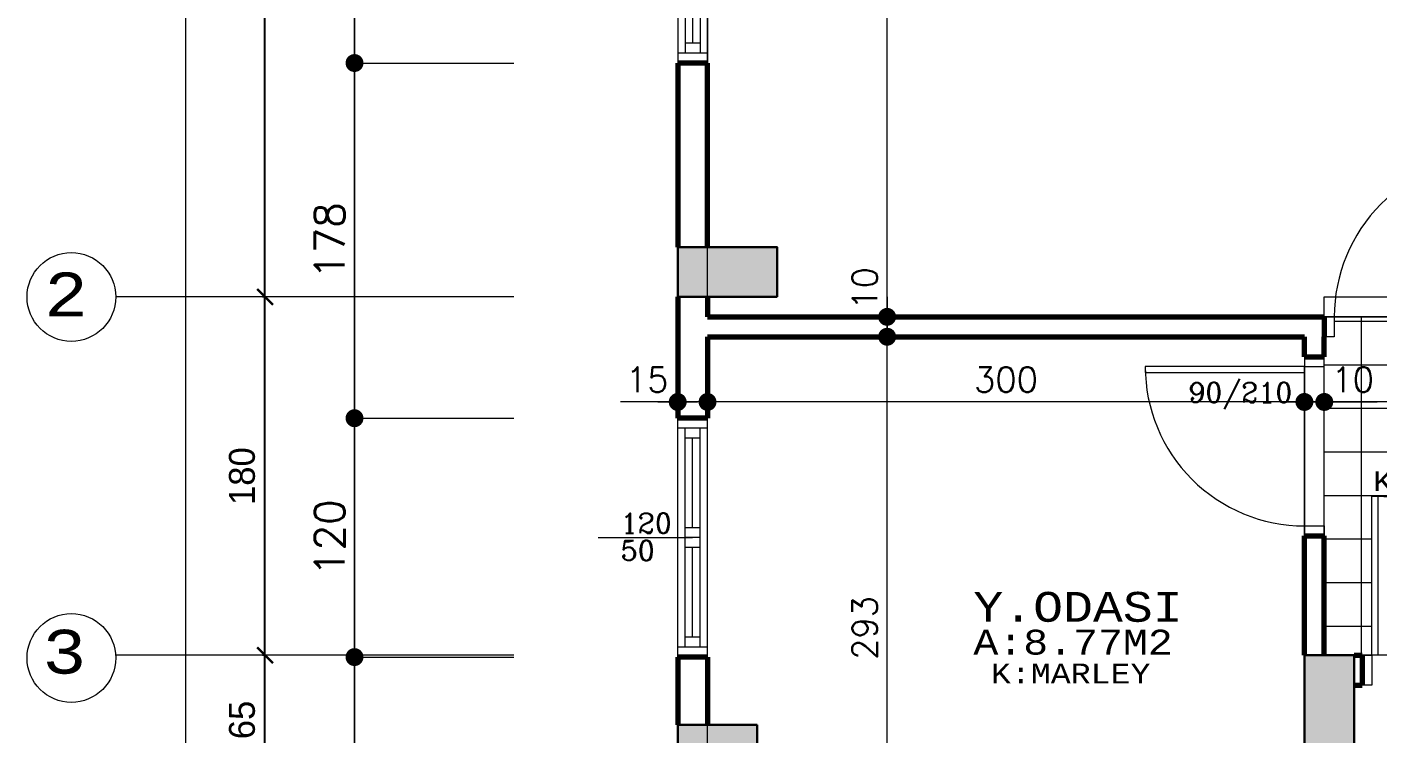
# Model space of a CAD drawing. Header units: millimetres. Extents: x 35860 to 71103, y -11298 to -8385.
# Drawn here: x 42839 to 43518, y -9898 to -9543 of the extents above; entities that cross this region are included whole.
import ezdxf
from ezdxf.enums import TextEntityAlignment as Align

# ---------------------------------------------------------------- set-up
doc = ezdxf.new("R2010")
doc.units = ezdxf.units.MM
doc.header["$MEASUREMENT"] = 0
doc.layers.get('0').update_dxf_attribs({"lineweight": 15})
doc.layers.get('Defpoints').update_dxf_attribs({"lineweight": 20})
for name, color, linetype, lineweight in [('02', 2, 'Continuous', 20), ('03_Yazı', 1, 'Continuous', 30), ('07', 3, 'Continuous', 70), ('Aks&Tefriş', 5, 'Continuous', 20), ('Kolon', 6, 'Continuous', 30), ('Ölçü', 140, 'Continuous', 20)]:
    doc.layers.add(name, color=color, linetype=linetype, lineweight=lineweight)
doc.layers.add('Lay_X', color=45, linetype='Continuous', lineweight=13, plot=False)
doc.styles.add('0', font='txt.shx')
doc.styles.add('C', font='')
doc.styles.add('ROMANC', font='romanc', dxfattribs={"height": 0.11})
doc.styles.get('C').set_extended_font_data('Courier New Tur')
doc.dimstyles.new('2', dxfattribs={"dimtxt": 12.5, "dimasz": 1, "dimexe": 0, "dimexo": 0, "dimgap": 5, "dimtad": 1, "dimdec": 0, "dimlfac": -1, "dimzin": 12, "dimdsep": 46, "dimtxsty": '0', "dimblk": 'DOT', "dimcen": 2.5, "dimse1": 1, "dimse2": 1, "dimclrd": 256, "dimclrt": 1, "dimadec": 0, "dimazin": 0, "dimtfac": 1, "dimtdec": 0, "dimtmove": 0, "dimatfit": 0, "dimldrblk": 'DOT', "dimfxl": 1, "dimtolj": 1, "dimtzin": 0, "dimlwd": -1, "dimarcsym": 0})
doc.dimstyles.new('5', dxfattribs={"dimtxt": 25, "dimasz": 1, "dimexe": 0, "dimexo": 0, "dimgap": 5, "dimtad": 1, "dimdec": 0, "dimlfac": -1, "dimzin": 12, "dimdsep": 46, "dimtxsty": '0', "dimblk": 'DOT', "dimcen": 2.5, "dimse1": 1, "dimse2": 1, "dimclrd": 256, "dimclrt": 1, "dimadec": 8, "dimazin": 0, "dimtfac": 1, "dimtdec": 0, "dimtmove": 0, "dimatfit": 0, "dimldrblk": 'DOT', "dimfxl": 1, "dimtolj": 1, "dimtzin": 0, "dimlwd": -1, "dimarcsym": 0})
doc.dimstyles.new('_VI80I', dxfattribs={"dimtxt": 15, "dimasz": 1, "dimexe": 0, "dimexo": 100, "dimgap": 5, "dimtad": 1, "dimdec": 0, "dimlfac": -1, "dimzin": 12, "dimdsep": 46, "dimtxsty": '0', "dimblk1": 'DOT80_2', "dimblk2": 'DOT80_1', "dimsah": 1, "dimcen": 2.5, "dimse1": 1, "dimse2": 1, "dimclrd": 256, "dimclrt": 1, "dimadec": 8, "dimazin": 0, "dimtfac": 1, "dimtdec": 0, "dimtmove": 0, "dimatfit": 0, "dimldrblk": 'DOT', "dimfxl": 1, "dimtolj": 1, "dimtzin": 0, "dimlwd": -1, "dimarcsym": 0})
doc.dimstyles.new('STANDART', dxfattribs={"dimtxt": 13, "dimasz": 8, "dimexe": 1.25, "dimexo": 0.625, "dimgap": 5, "dimtad": 1, "dimdec": 0, "dimrnd": 5, "dimzin": 1, "dimdsep": 46, "dimtxsty": 'Standard', "dimblk1": 'ARCHTICK', "dimblk2": 'ARCHTICK', "dimsah": 1, "dimcen": 2.5, "dimclrd": 256, "dimclre": 256, "dimclrt": 1, "dimadec": 0, "dimazin": 0, "dimtfac": 1, "dimtdec": 0, "dimtofl": 0, "dimtmove": 1, "dimatfit": 0, "dimldrblk": 'ARCHTICK', "dimfxl": 1, "dimtolj": 1, "dimtzin": 0, "dimarcsym": 0})

# ---------------------------------------------------------------- blocks, each defined once
blk = doc.blocks.new('DOT')
at = {"color": 0}
blk.add_line((-10, 0), (10, 0), dxfattribs=at)
at = {"color": 0, "const_width": 4.5}
blk.add_lwpolyline([(-2.25, 0, 1), (2.25, 0, 1)], format="xyb", close=True, dxfattribs=at)
blk = doc.blocks.new('*D716')
at = {"layer": 'Aks&Tefriş', "transparency": 16777216}
blk.add_line((42918.32, -9334.42), (42918.32, -10622.42), dxfattribs=at)
at = {"layer": 'Defpoints', "color": 0, "transparency": 16777216}
for p in [(42918.32, -9333.42), (42918.32, -10623.42), (42918.32, -10623.42)]:
    blk.add_point(p, dxfattribs=at)
at = {"layer": 'Aks&Tefriş', "transparency": 16777216}
for p, rotation in [((42918.32, -9333.42), 90), ((42918.32, -10623.42), 270)]:
    blk.add_blockref('DOT', p, dxfattribs=dict(at, rotation=rotation))
at = {"layer": 'Aks&Tefriş', "color": 1, "transparency": 16777216, "insert": (42900.82, -9978.42), "char_height": 25, "attachment_point": 5, "rotation": 90, "style": '0'}
blk.add_mtext('\\A1;1290', dxfattribs=at)
blk = doc.blocks.new('_ARCHTICK')
at = {"color": 0, "linetype": 'ByBlock', "const_width": 0.15}
blk.add_lwpolyline([(-0.5, -0.5), (0.5, 0.5)], dxfattribs=at)
blk = doc.blocks.new('*D720')
at = {"layer": 'Aks&Tefriş', "lineweight": -2, "transparency": 16777216}
for p, q in [((42957.69, -9678.42), (42957.07, -9678.42)), ((42958.32, -9858.42), (42958.32, -9678.42))]:
    blk.add_line(p, q, dxfattribs=at)
at = {"layer": 'Defpoints', "color": 0, "transparency": 16777216}
for p in [(42958.32, -9678.42), (42958.32, -9678.42), (42958.32, -9858.42)]:
    blk.add_point(p, dxfattribs=at)
at = {"layer": 'Aks&Tefriş', "lineweight": -2, "transparency": 16777216, "xscale": 8, "yscale": 8, "zscale": 8}
for p, rotation in [((42958.32, -9678.42), 90), ((42958.32, -9858.42), 270)]:
    blk.add_blockref('_ARCHTICK', p, dxfattribs=dict(at, rotation=rotation))
at = {"layer": 'Aks&Tefriş', "color": 1, "transparency": 16777216, "insert": (42946.82, -9768.42), "char_height": 13, "attachment_point": 5, "rotation": 90}
blk.add_mtext('\\A1;180', dxfattribs=at)
blk = doc.blocks.new('*D721')
at = {"layer": 'Aks&Tefriş', "lineweight": -2, "transparency": 16777216}
for p, q in [((42957.69, -9333.42), (42957.07, -9333.42)), ((42958.32, -9678.42), (42958.32, -9333.42))]:
    blk.add_line(p, q, dxfattribs=at)
at = {"layer": 'Defpoints', "color": 0, "transparency": 16777216}
for p in [(42958.32, -9333.42), (42958.32, -9333.42), (42958.32, -9678.42)]:
    blk.add_point(p, dxfattribs=at)
at = {"layer": 'Aks&Tefriş', "lineweight": -2, "transparency": 16777216, "xscale": 8, "yscale": 8, "zscale": 8}
for p, rotation in [((42958.32, -9333.42), 90), ((42958.32, -9678.42), 270)]:
    blk.add_blockref('_ARCHTICK', p, dxfattribs=dict(at, rotation=rotation))
at = {"layer": 'Aks&Tefriş', "color": 1, "transparency": 16777216, "insert": (42946.82, -9505.92), "char_height": 13, "attachment_point": 5, "rotation": 90}
blk.add_mtext('\\A1;345', dxfattribs=at)
blk = doc.blocks.new('P_X_D_2_15-120')
at = {"layer": '02'}
for p, q in [((0, 55), (0, 7.5)), ((-60, 15), (60, 15)), ((-55, 0), (-55, 15)), ((55, 0), (55, 15)), ((-55, 11.25), (55, 11.25)), ((-50, 3.75), (-50, 11.25)), ((-50, 7.5), (-5, 7.5)), ((-5, 3.75), (-5, 11.25)), ((0, 3.75), (0, 11.25)), ((5, 3.75), (5, 11.25)), ((5, 7.5), (50, 7.5)), ((50, 3.75), (50, 11.25)), ((-60, 0), (60, 0)), ((-55, 3.75), (55, 3.75))]:
    blk.add_line(p, q, dxfattribs=at)
at = {"layer": '07'}
for p, q in [((-60, 0), (-60, 15)), ((60, 0), (60, 15))]:
    blk.add_line(p, q, dxfattribs=at)
at = {"layer": '03_Yazı', "style": '0', "flags": 8}
for tag, p in [('120', (-2.5, 20)), ('140', (15.09, 20))]:
    blk.add_attdef(tag, p, '', height=12.5, rotation=90, dxfattribs=at)
blk = doc.blocks.new('*D744')
at = {"layer": 'Defpoints', "color": 0, "transparency": 16777216}
for p in [(43490.76, -9731.17), (43790.76, -9732.94), (43490.76, -9798.79)]:
    blk.add_point(p, dxfattribs=at)
at = {"layer": 'Ölçü', "transparency": 16777216}
blk.add_line((43789.76, -9731.17), (43491.76, -9731.17), dxfattribs=at)
at = {"layer": 'Ölçü', "transparency": 16777216, "rotation": 180}
blk.add_blockref('DOT', (43490.76, -9731.17), dxfattribs=at)
at = {"layer": 'Ölçü', "transparency": 16777216}
blk.add_blockref('DOT', (43790.76, -9731.17), dxfattribs=at)
at = {"layer": 'Ölçü', "color": 1, "transparency": 16777216, "insert": (43640.76, -9719.92), "char_height": 12.5, "attachment_point": 5, "style": '0'}
blk.add_mtext('\\A1;300', dxfattribs=at)
blk = doc.blocks.new('*D745')
at = {"layer": 'Defpoints', "color": 0, "transparency": 16777216}
for p in [(43480.76, -9731.17), (43480.76, -9798.79), (43490.76, -9798.79)]:
    blk.add_point(p, dxfattribs=at)
at = {"layer": 'Ölçü', "transparency": 16777216}
for p, q in [((43479.76, -9731.17), (43478.76, -9731.17)), ((43480.76, -9731.17), (43490.76, -9731.17)), ((43491.76, -9731.17), (43517.34, -9731.17))]:
    blk.add_line(p, q, dxfattribs=at)
blk.add_blockref('DOT', (43480.76, -9731.17), dxfattribs=at)
at = {"layer": 'Ölçü', "transparency": 16777216, "rotation": 180}
blk.add_blockref('DOT', (43490.76, -9731.17), dxfattribs=at)
at = {"layer": 'Ölçü', "color": 1, "transparency": 16777216, "insert": (43505.05, -9719.92), "char_height": 12.5, "attachment_point": 5, "style": '0'}
blk.add_mtext('\\A1;10', dxfattribs=at)
blk = doc.blocks.new('*D746')
at = {"layer": 'Defpoints', "color": 0, "transparency": 16777216}
for p in [(43180.76, -9698.79), (43180.76, -9731.17), (43480.76, -9798.79)]:
    blk.add_point(p, dxfattribs=at)
at = {"layer": 'Ölçü', "transparency": 16777216}
blk.add_line((43479.76, -9731.17), (43181.76, -9731.17), dxfattribs=at)
at = {"layer": 'Ölçü', "transparency": 16777216, "rotation": 180}
blk.add_blockref('DOT', (43180.76, -9731.17), dxfattribs=at)
at = {"layer": 'Ölçü', "transparency": 16777216}
blk.add_blockref('DOT', (43480.76, -9731.17), dxfattribs=at)
at = {"layer": 'Ölçü', "color": 1, "transparency": 16777216, "insert": (43330.76, -9719.92), "char_height": 12.5, "attachment_point": 5, "style": '0'}
blk.add_mtext('\\A1;300', dxfattribs=at)
blk = doc.blocks.new('*D747')
at = {"layer": 'Defpoints', "color": 0, "transparency": 16777216}
for p in [(43165.76, -9698.79), (43180.76, -9698.79), (43165.76, -9731.17)]:
    blk.add_point(p, dxfattribs=at)
at = {"layer": 'Ölçü', "transparency": 16777216}
for p, q in [((43164.76, -9731.17), (43137.09, -9731.17)), ((43180.76, -9731.17), (43165.76, -9731.17)), ((43181.76, -9731.17), (43182.76, -9731.17))]:
    blk.add_line(p, q, dxfattribs=at)
blk.add_blockref('DOT', (43165.76, -9731.17), dxfattribs=at)
at = {"layer": 'Ölçü', "transparency": 16777216, "rotation": 180}
blk.add_blockref('DOT', (43180.76, -9731.17), dxfattribs=at)
at = {"layer": 'Ölçü', "color": 1, "transparency": 16777216, "insert": (43150.42, -9719.92), "char_height": 12.5, "attachment_point": 5, "style": '0'}
blk.add_mtext('\\A1;15', dxfattribs=at)
blk = doc.blocks.new('*D750')
at = {"layer": 'Defpoints', "color": 0, "transparency": 16777216}
for p in [(43215.76, -9688.42), (43271.03, -9688.42), (43215.76, -9698.42)]:
    blk.add_point(p, dxfattribs=at)
at = {"layer": 'Ölçü', "transparency": 16777216}
for p, q in [((43271.03, -9687.42), (43271.03, -9661.84)), ((43271.03, -9698.42), (43271.03, -9688.42)), ((43271.03, -9699.42), (43271.03, -9700.42))]:
    blk.add_line(p, q, dxfattribs=at)
for p, rotation in [((43271.03, -9688.42), 270), ((43271.03, -9698.42), 90)]:
    blk.add_blockref('DOT', p, dxfattribs=dict(at, rotation=rotation))
at = {"layer": 'Ölçü', "color": 1, "transparency": 16777216, "insert": (43259.78, -9674.13), "char_height": 12.5, "attachment_point": 5, "rotation": 90, "style": '0'}
blk.add_mtext('\\A1;10', dxfattribs=at)
blk = doc.blocks.new('*D751')
at = {"layer": 'Defpoints', "color": 0, "transparency": 16777216}
for p in [(43271.03, -9353.21), (43276.41, -9353.21), (43215.76, -9688.42)]:
    blk.add_point(p, dxfattribs=at)
at = {"layer": 'Ölçü', "transparency": 16777216}
blk.add_line((43271.03, -9687.42), (43271.03, -9354.21), dxfattribs=at)
for p, rotation in [((43271.03, -9353.21), 90), ((43271.03, -9688.42), 270)]:
    blk.add_blockref('DOT', p, dxfattribs=dict(at, rotation=rotation))
at = {"layer": 'Ölçü', "color": 1, "transparency": 16777216, "insert": (43259.78, -9520.81), "char_height": 12.5, "attachment_point": 5, "rotation": 90, "style": '0'}
blk.add_mtext('\\A1;335', dxfattribs=at)
blk = doc.blocks.new('*D759')
at = {"layer": 'Aks&Tefriş', "lineweight": -2, "transparency": 16777216}
for p, q in [((42957.69, -9858.42), (42957.07, -9858.42)), ((42958.32, -9923.42), (42958.32, -9858.42))]:
    blk.add_line(p, q, dxfattribs=at)
at = {"layer": 'Defpoints', "color": 0, "transparency": 16777216}
for p in [(42958.32, -9858.42), (42958.32, -9858.42), (42958.32, -9923.42)]:
    blk.add_point(p, dxfattribs=at)
at = {"layer": 'Aks&Tefriş', "lineweight": -2, "transparency": 16777216, "xscale": 8, "yscale": 8, "zscale": 8}
for p, rotation in [((42958.32, -9858.42), 90), ((42958.32, -9923.42), 270)]:
    blk.add_blockref('_ARCHTICK', p, dxfattribs=dict(at, rotation=rotation))
at = {"layer": 'Aks&Tefriş', "color": 1, "transparency": 16777216, "insert": (42946.82, -9890.92), "char_height": 13, "attachment_point": 5, "rotation": 90}
blk.add_mtext('\\A1;65', dxfattribs=at)
blk = doc.blocks.new('*D782')
at = {"layer": 'Defpoints', "color": 0, "transparency": 16777216}
for p in [(43215.76, -9698.42), (43271.03, -9698.42), (43180.76, -9990.92)]:
    blk.add_point(p, dxfattribs=at)
at = {"layer": 'Ölçü', "transparency": 16777216}
blk.add_line((43271.03, -9989.92), (43271.03, -9699.42), dxfattribs=at)
for p, rotation in [((43271.03, -9698.42), 90), ((43271.03, -9990.92), 270)]:
    blk.add_blockref('DOT', p, dxfattribs=dict(at, rotation=rotation))
at = {"layer": 'Ölçü', "color": 1, "transparency": 16777216, "insert": (43259.78, -9844.67), "char_height": 12.5, "attachment_point": 5, "rotation": 90, "style": '0'}
blk.add_mtext('\\A1;293', dxfattribs=at)
blk = doc.blocks.new('DOT80_2')
at = {"color": 0}
blk.add_line((0, 0), (0, -80), dxfattribs=at)
blk.add_blockref('DOT', (0, 0))
blk = doc.blocks.new('DOT80_1')
at = {"color": 0}
blk.add_line((0, 0), (0, 80), dxfattribs=at)
blk.add_blockref('DOT', (0, 0))
blk = doc.blocks.new('*D791')
at = {"layer": 'Aks&Tefriş', "transparency": 16777216}
blk.add_line((43003.32, -9441.92), (43003.32, -9559.92), dxfattribs=at)
at = {"layer": 'Defpoints', "color": 0, "transparency": 16777216}
for p in [(43165.76, -9440.92), (43003.32, -9560.92), (43165.76, -9560.92)]:
    blk.add_point(p, dxfattribs=at)
at = {"layer": 'Aks&Tefriş', "transparency": 16777216}
for name, p, rotation in [('DOT80_2', (43003.32, -9440.92), 90), ('DOT80_1', (43003.32, -9560.92), 270)]:
    blk.add_blockref(name, p, dxfattribs=dict(at, rotation=rotation))
at = {"layer": 'Aks&Tefriş', "color": 1, "transparency": 16777216, "insert": (42990.82, -9500.92), "char_height": 15, "attachment_point": 5, "rotation": 90, "style": '0'}
blk.add_mtext('\\A1;120', dxfattribs=at)
blk = doc.blocks.new('*D792')
at = {"layer": 'Aks&Tefriş', "transparency": 16777216}
blk.add_line((43003.32, -9561.92), (43003.32, -9738.33), dxfattribs=at)
at = {"layer": 'Defpoints', "color": 0, "transparency": 16777216}
for p in [(43165.76, -9560.92), (43003.32, -9739.33), (43165.76, -9739.33)]:
    blk.add_point(p, dxfattribs=at)
at = {"layer": 'Aks&Tefriş', "transparency": 16777216}
for name, p, rotation in [('DOT80_2', (43003.32, -9560.92), 90), ('DOT80_1', (43003.32, -9739.33), 270)]:
    blk.add_blockref(name, p, dxfattribs=dict(at, rotation=rotation))
at = {"layer": 'Aks&Tefriş', "color": 1, "transparency": 16777216, "insert": (42990.82, -9650.13), "char_height": 15, "attachment_point": 5, "rotation": 90, "style": '0'}
blk.add_mtext('\\A1;178', dxfattribs=at)
blk = doc.blocks.new('*D793')
at = {"layer": 'Aks&Tefriş', "transparency": 16777216}
blk.add_line((43003.32, -9740.33), (43003.32, -9858.33), dxfattribs=at)
at = {"layer": 'Defpoints', "color": 0, "transparency": 16777216}
for p in [(43165.76, -9739.33), (43003.32, -9859.33), (43165.76, -9859.33)]:
    blk.add_point(p, dxfattribs=at)
at = {"layer": 'Aks&Tefriş', "transparency": 16777216}
for name, p, rotation in [('DOT80_2', (43003.32, -9739.33), 90), ('DOT80_1', (43003.32, -9859.33), 270)]:
    blk.add_blockref(name, p, dxfattribs=dict(at, rotation=rotation))
at = {"layer": 'Aks&Tefriş', "color": 1, "transparency": 16777216, "insert": (42990.82, -9799.33), "char_height": 15, "attachment_point": 5, "rotation": 90, "style": '0'}
blk.add_mtext('\\A1;120', dxfattribs=at)
blk = doc.blocks.new('*D794')
at = {"layer": 'Aks&Tefriş', "transparency": 16777216}
blk.add_line((43003.32, -9860.33), (43003.32, -10177.42), dxfattribs=at)
at = {"layer": 'Defpoints', "color": 0, "transparency": 16777216}
for p in [(43165.76, -9859.33), (43003.32, -10178.42), (43165.76, -10178.42)]:
    blk.add_point(p, dxfattribs=at)
at = {"layer": 'Aks&Tefriş', "transparency": 16777216}
for name, p, rotation in [('DOT80_2', (43003.32, -9859.33), 90), ('DOT80_1', (43003.32, -10178.42), 270)]:
    blk.add_blockref(name, p, dxfattribs=dict(at, rotation=rotation))
at = {"layer": 'Aks&Tefriş', "color": 1, "transparency": 16777216, "insert": (42990.82, -10018.88), "char_height": 15, "attachment_point": 5, "rotation": 90, "style": '0'}
blk.add_mtext('\\A1;319', dxfattribs=at)

msp = doc.modelspace()

# ---------------------------------------------------------------- hatches: boundary and pattern name
h = msp.add_hatch()
h.set_pattern_fill('ANSI33', color=256, scale=30, style=0)
h.set_pattern_definition([(45, (-175, 0), (-5.3033009, 5.3033009), []), (45, (-169.697, 0), (-5.3033009, 5.3033009), [3.75, -1.875])])
h.paths.add_polyline_path([(43165.76, -9384.52), (43165.76, -9333.42), (43190.76, -9334.52), (43190.76, -9384.52)])
h.paths.add_polyline_path([(43580.76, -9402.81), (43580.76, -9351.71), (43605.76, -9352.81), (43605.76, -9402.81)])
h.paths.add_polyline_path([(44040.76, -9423.08), (44040.76, -9371.98), (44065.76, -9373.08), (44065.76, -9423.08)])
h.paths.add_polyline_path([(44065.76, -9983.42), (44005.76, -9983.42), (44005.76, -10013.42), (44065.76, -10013.42)])
h.paths.add_polyline_path([(44040.76, -9628.42), (44065.76, -9628.42), (44065.76, -9678.42), (44040.76, -9678.42)])
h.paths.add_polyline_path([(43605.76, -9638.42), (43605.76, -9678.42), (43580.76, -9678.42), (43580.76, -9638.42)])
h.paths.add_polyline_path([(43215.76, -9678.42), (43165.76, -9678.42), (43165.76, -9653.42), (43215.76, -9653.42)])
h.paths.add_polyline_path([(43205.76, -9893.42), (43165.76, -9893.42), (43165.76, -9923.42), (43205.76, -9923.42)])
h.paths.add_polyline_path([(43190.76, -10623.42), (43190.76, -10573.42), (43165.76, -10573.42), (43165.76, -10623.42)])
h.paths.add_polyline_path([(44040.76, -10368.42), (44065.76, -10368.42), (44065.76, -10318.42), (44040.76, -10318.42)])
h.paths.add_polyline_path([(43605.76, -10368.42), (43605.76, -10318.42), (43580.76, -10318.42), (43580.76, -10368.42)])
h.paths.add_polyline_path([(43505.76, -10138.42), (43480.76, -10138.42), (43480.76, -10073.42), (43505.76, -10073.42)])
h.paths.add_polyline_path([(43505.76, -9923.42), (43505.76, -9858.42), (43480.76, -9858.42), (43480.76, -9923.42)])
h.paths.add_polyline_path([(43775.76, -9873.42), (43775.76, -9878.42), (43780.76, -9878.42), (43870.76, -9878.42), (43870.76, -9858.42), (43775.76, -9858.42)])
h.paths.add_polyline_path([(43775.76, -10133.42), (43775.76, -10118.42), (43870.76, -10118.42), (43870.76, -10138.42), (43775.76, -10138.42)])
h.paths.add_polyline_path([(43215.76, -10318.42), (43165.76, -10318.42), (43165.76, -10343.42), (43215.76, -10343.42)])
h.paths.add_polyline_path([(43775.76, -10623.42), (43800.76, -10623.42), (43800.76, -10573.42), (43775.76, -10573.42)])
h.paths.add_polyline_path([(43605.76, -10623.42), (43605.76, -10573.42), (43580.76, -10573.42), (43580.76, -10623.42)])
h.paths.add_polyline_path([(44040.76, -10623.42), (44040.76, -10573.42), (44065.76, -10573.42), (44065.76, -10623.42)])
h = msp.add_hatch()
h.set_pattern_fill('NET,_O', color=256, scale=175)
h.set_pattern_definition([(0, (-175, 0), (0, 21.875), []), (90, (-175, 0), (-21.875, 1e-15), [])])
h.paths.add_polyline_path([(43790.76, -9768.42), (43790.76, -9763.42), (43790.76, -9678.42), (43590.76, -9678.42), (43590.76, -9698.42), (43580.76, -9698.42), (43575.76, -9698.42), (43575.76, -9688.42), (43495.76, -9688.42), (43495.76, -9698.42), (43490.76, -9698.42), (43490.76, -9858.42), (43514.73, -9858.42), (43514.73, -9778.42), (43517.73, -9778.42), (43517.73, -9778.48, -0.40327), (43594.73, -9858.42), (43790.76, -9858.42), (43790.76, -9853.42)])
h.paths.add_polyline_path([(43623.05, -9710.54), (43658.46, -9710.54), (43658.46, -9729.29), (43623.05, -9729.29)], flags=24)
h.paths.add_polyline_path([(43494.63, -9710.54), (43515.46, -9710.54), (43515.46, -9729.29), (43494.63, -9729.29)], flags=24)
h.paths.add_polyline_path([(43642.84, -9854.55), (43642.84, -9831.63), (43661.59, -9831.63), (43661.59, -9854.55)], flags=24)
h.paths.add_polyline_path([(43766.05, -9810.93), (43786.88, -9810.93), (43786.88, -9829.68), (43766.05, -9829.68)], flags=24)
h.paths.add_polyline_path([(43757.12, -9710.54), (43777.95, -9710.54), (43777.95, -9729.29), (43757.12, -9729.29)], flags=24)
h.paths.add_polyline_path([(43642.84, -9785.09), (43642.84, -9751.76), (43661.59, -9751.76), (43661.59, -9785.09)], flags=24)
h.paths.add_polyline_path([(43509.51, -9779.55), (43621.17, -9779.55), (43621.17, -9759.72), (43509.51, -9759.72)], flags=24)
h.paths.add_polyline_path([(43512.54, -9765.3), (43624.61, -9765.3), (43624.61, -9744.23), (43512.54, -9744.23)], flags=24)
h.paths.add_polyline_path([(43523.24, -9748.73), (43609.52, -9748.73), (43609.52, -9726.23), (43523.24, -9726.23)], flags=24)

# ---------------------------------------------------------------- linework, layer by layer
at = {"layer": '02'}
for p, q in [((43480.76, -9716.42), (43480.76, -9713.42)), ((43165.76, -9859.33), (43165.76, -9739.33)), ((43180.76, -9859.33), (43180.76, -9739.33)), ((43180.76, -9744.33), (43165.76, -9744.33)), ((43169.51, -9854.33), (43169.51, -9744.33)), ((43177.01, -9749.33), (43169.51, -9749.33)), ((43173.26, -9794.33), (43173.26, -9749.33)), ((43177.01, -9854.33), (43177.01, -9744.33)), ((43177.01, -9794.33), (43169.51, -9794.33)), ((43125.76, -9799.33), (43173.26, -9799.33)), ((43177.01, -9799.33), (43169.51, -9799.33)), ((43177.01, -9804.33), (43169.51, -9804.33)), ((43173.26, -9849.33), (43173.26, -9804.33)), ((43177.01, -9849.33), (43169.51, -9849.33)), ((43180.76, -9854.33), (43165.76, -9854.33))]:
    msp.add_line(p, q, dxfattribs=at)
for points in [[(43575.76, -9608.42, 0.414214), (43495.76, -9688.42), (43575.76, -9688.42), (43575.76, -9608.42), (43572.76, -9608.42), (43572.76, -9688.42)], [(43400.76, -9713.42, 0.414214), (43480.76, -9793.42), (43480.76, -9713.42), (43400.76, -9713.42), (43400.76, -9716.42), (43480.76, -9716.42)], [(43514.73, -9778.42, -0.414214), (43594.73, -9858.42), (43514.73, -9858.42), (43514.73, -9778.42), (43517.73, -9778.42), (43517.73, -9858.42)]]:
    msp.add_lwpolyline(points, format="xyb", dxfattribs=at)
for points in [[(43490.76, -9688.42), (43495.76, -9688.42), (43495.76, -9698.42), (43490.76, -9698.42)], [(43480.76, -9708.42), (43480.76, -9713.42), (43490.76, -9713.42), (43490.76, -9708.42)], [(43480.76, -9798.42), (43480.76, -9793.42), (43490.76, -9793.42), (43490.76, -9798.42)], [(43509.73, -9858.42), (43514.73, -9858.42), (43514.73, -9873.42), (43509.73, -9873.42)]]:
    msp.add_lwpolyline(points, dxfattribs=at)
at = {"layer": '07'}
for p, q in [((43165.76, -9560.92), (43165.76, -9653.42)), ((43180.76, -9653.42), (43180.76, -9560.92)), ((43165.76, -9678.42), (43165.76, -9739.33)), ((43180.76, -9678.42), (43180.76, -9688.42)), ((43180.76, -9688.42), (43490.76, -9688.42)), ((43490.76, -9688.42), (43490.76, -9698.42)), ((43180.76, -9698.42), (43480.76, -9698.42)), ((43180.76, -9698.42), (43180.76, -9739.33)), ((43480.76, -9708.42), (43480.76, -9698.42)), ((43490.76, -9708.42), (43490.76, -9698.42)), ((43480.76, -9708.42), (43490.76, -9708.42)), ((43165.76, -9728.08), (43165.76, -9739.33)), ((43180.76, -9739.33), (43165.76, -9739.33)), ((43480.76, -9858.42), (43480.76, -9798.42)), ((43480.76, -9798.42), (43490.76, -9798.42)), ((43490.76, -9858.42), (43490.76, -9798.42)), ((43180.76, -9859.33), (43165.76, -9859.33)), ((43165.76, -9859.33), (43165.76, -9893.42)), ((43180.76, -9859.33), (43180.76, -9893.42)), ((43505.76, -9858.42), (43509.73, -9858.42)), ((43509.73, -9858.42), (43509.73, -9873.42)), ((43505.76, -9873.42), (43509.73, -9873.42))]:
    msp.add_line(p, q, dxfattribs=at)
at = {"layer": 'Aks&Tefriş'}
for p, q in [((43003.32, -10623.42), (43003.32, -9333.42)), ((43083.32, -9678.42), (42883.32, -9678.42)), ((43083.32, -9858.42), (42883.32, -9858.42))]:
    msp.add_line(p, q, dxfattribs=at)
for centre in [(42861.01, -9678.42), (42861.01, -9859.76)]:
    msp.add_circle(centre, 22.3, dxfattribs=at)
at = {"layer": 'Kolon'}
for points in [[(43215.76, -9678.42), (43165.76, -9678.42), (43165.76, -9653.42), (43215.76, -9653.42), (43215.76, -9653.42)], [(43505.76, -9923.42), (43505.76, -9858.42), (43480.76, -9858.42), (43480.76, -9923.42), (43480.76, -9923.42)], [(43205.76, -9893.42), (43165.76, -9893.42), (43165.76, -9923.42), (43205.76, -9923.42), (43205.76, -9923.42)]]:
    msp.add_lwpolyline(points, close=True, dxfattribs=at)
at = {"layer": 'Lay_X'}
for points in [[(43580.76, -9366.28), (43580.76, -9688.42), (43180.76, -9688.42), (43180.76, -9349.1)], [(43490.76, -9858.42), (43490.76, -9678.42), (43790.76, -9678.42), (43790.76, -9768.42), (43790.76, -9768.42), (43790.76, -9858.42)], [(43180.76, -9990.92), (43180.76, -9698.42), (43480.76, -9698.42), (43480.76, -9990.92)]]:
    msp.add_lwpolyline(points, close=True, dxfattribs=at)

# ---------------------------------------------------------------- block references
at = {"layer": '02'}
ref = msp.add_blockref('P_X_D_2_15-120', (43180.76, -9500.92), dxfattribs=dict(at, xscale=-1, rotation=90))
ref.add_attrib('120', '120', (43133.67, -9498.42), dxfattribs={"layer": '03_Yazı', "height": 12.5, "style": '0', "flags": 8})
ref.add_attrib('140', '50', (43133.67, -9516.01), dxfattribs={"layer": '03_Yazı', "height": 12.5, "style": '0', "flags": 8})

# ---------------------------------------------------------------- texts
at = {"layer": '03_Yazı'}
for s, height, style, p in [('2', 22, 'C', (42847.3, -9688.15)), ('90/210', 10, 'ROMANC', (43422.4, -9731.39)), ('120', 10, 'ROMANC', (43137.1, -9797.05)), ('50', 10, 'ROMANC', (43137.1, -9810.82)), ('3', 22, 'C', (42846.45, -9867.61))]:
    msp.add_text(s, height=height, dxfattribs=dict(at, style=style)).set_placement(p)
at = {"layer": '03_Yazı', "style": 'C', "flags": 12}
for tag, text, height, p in [('K:K.MOZAİK', 'K:K.MOZAİK', 10, (43565.34, -9770.96)), ('Y.ODASI', 'Y.ODASI', 15, (43366.97, -9834.09)), ('K:MARLEY', 'K:MARLEY', 10, (43363.3, -9867.58))]:
    msp.add_attdef(tag, text=text, height=height, dxfattribs=at).set_placement(p, align=Align.MIDDLE_CENTER)
at = {"layer": '03_Yazı', "style": 'C'}
msp.add_attdef('A:8.77M2', text='A:10.00m2', height=12.5, dxfattribs=at).set_placement((43364.49, -9851.83), align=Align.MIDDLE_CENTER)

# ---------------------------------------------------------------- dimensions: what is measured, and where the dimension line sits
at = {"layer": 'Aks&Tefriş'}
dim = msp.add_linear_dim(base=(42918.32, -10623.42), p1=(42918.32, -9333.42), p2=(42918.32, -10623.42), angle=90, dimstyle='5', dxfattribs=at)
dim.commit()
dim.dimension.update_dxf_attribs({"geometry": '*D716', "text_midpoint": (42900.82, -9978.42)})
for base, p1, p2, dimstyle, override, picture, middle in [((42958.32, -9333.42), (42958.32, -9678.42), (42958.32, -9333.42), 'STANDART', {"dimse1": 1}, '*D721', (42946.82, -9505.92)), ((43003.32, -9560.92), (43165.76, -9440.92), (43165.76, -9560.92), '_VI80I', {"dimtmove": 1}, '*D791', (42990.82, -9500.92)), ((43003.32, -9739.33), (43165.76, -9560.92), (43165.76, -9739.33), '_VI80I', {"dimtmove": 1}, '*D792', (42990.82, -9650.13)), ((42958.32, -9678.42), (42958.32, -9858.42), (42958.32, -9678.42), 'STANDART', {"dimse1": 1}, '*D720', (42946.82, -9768.42)), ((43003.32, -9859.33), (43165.76, -9739.33), (43165.76, -9859.33), '_VI80I', {"dimtmove": 1}, '*D793', (42990.82, -9799.33)), ((43003.32, -10178.42), (43165.76, -9859.33), (43165.76, -10178.42), '_VI80I', {"dimtmove": 1}, '*D794', (42990.82, -10018.88)), ((42958.32, -9858.42), (42958.32, -9923.42), (42958.32, -9858.42), 'STANDART', {"dimse1": 1}, '*D759', (42946.82, -9890.92))]:
    dim = msp.add_linear_dim(base=base, p1=p1, p2=p2, angle=90, dimstyle=dimstyle, override=override, dxfattribs=at)
    dim.commit()
    dim.dimension.update_dxf_attribs({"geometry": picture, "text_midpoint": middle})
at = {"layer": 'Ölçü'}
dim = msp.add_linear_dim(base=(43271.03, -9353.21), p1=(43215.76, -9688.42), p2=(43276.41, -9353.21), angle=90, dimstyle='2', override={"dimtmove": 1}, dxfattribs=at)
dim.commit()
dim.dimension.update_dxf_attribs({"geometry": '*D751', "text_midpoint": (43259.78, -9520.81)})
for base, p1, p2, angle, picture, middle in [((43271.03, -9688.42), (43215.76, -9698.42), (43215.76, -9688.42), 90, '*D750', (43259.78, -9674.13)), ((43271.03269228, -9698.42189481), (43180.75599169, -9990.92189481), (43215.75599169, -9698.42189481), 90, '*D782', (43259.78269228, -9844.67189481)), ((43165.76, -9731.17), (43180.76, -9698.79), (43165.76, -9698.79), 180, '*D747', (43150.42, -9719.92)), ((43180.76, -9731.17), (43480.76, -9798.79), (43180.76, -9698.79), 180, '*D746', (43330.76, -9719.92)), ((43490.76, -9731.17), (43790.76, -9732.94), (43490.76, -9798.79), 180, '*D744', (43640.76, -9719.92))]:
    dim = msp.add_linear_dim(base=base, p1=p1, p2=p2, angle=angle, dimstyle='2', dxfattribs=at)
    dim.commit()
    dim.dimension.update_dxf_attribs({"geometry": picture, "text_midpoint": middle})
dim = msp.add_linear_dim(base=(43480.76, -9731.17), p1=(43490.76, -9798.79), p2=(43480.76, -9798.79), angle=180, dimstyle='2', dxfattribs=at)
dim.commit()
dim.dimension.update_dxf_attribs({"geometry": '*D745', "text_midpoint": (43505.05, -9731.17), "dimtype": 160})

doc.saveas('drawing.dxf')
